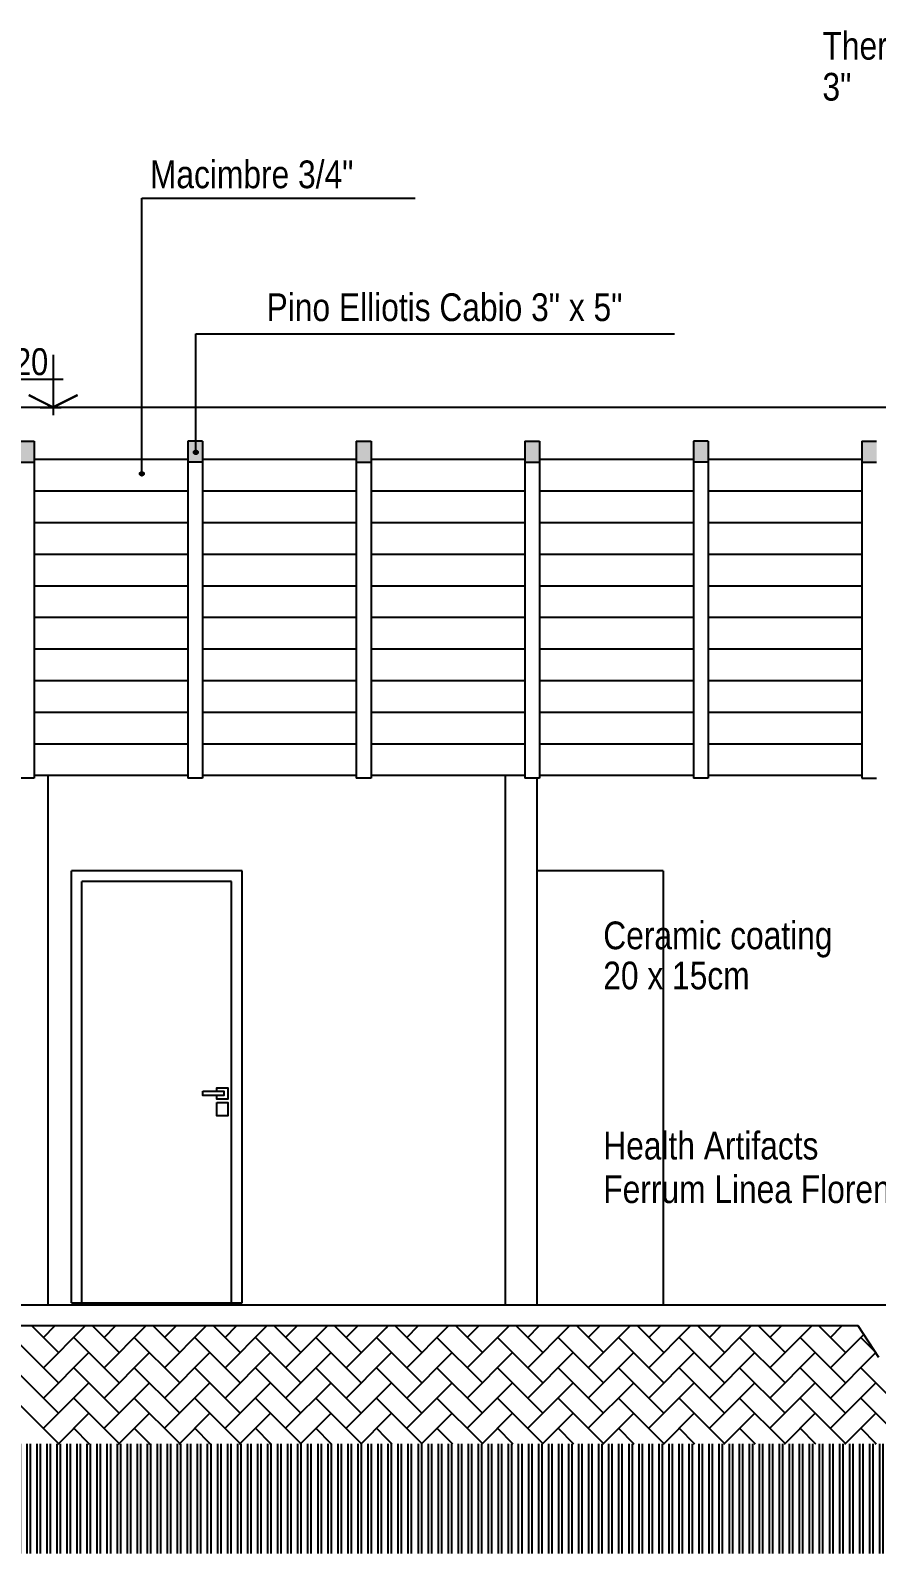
# Model space of a CAD drawing. Header units: millimetres. Extents: x 221 to 543, y -43 to 148.
# Drawn here: x 286.16 to 290.17, y 40.21 to 47.44 of the extents above; entities that cross this region are included whole.
import ezdxf

# ---------------------------------------------------------------- set-up
doc = ezdxf.new("R2010")
doc.units = ezdxf.units.MM
doc.linetypes.add('HIDDEN2', pattern=[4.7625, 3.175, -1.5875])
for name, color, linetype in [('10-CARP-VIST-2', 30, 'Continuous'), ('10-M-A-100', 3, 'Continuous'), ('10-NIVELES EN CORTE', 7, 'Continuous')]:
    doc.layers.add(name, color=color, linetype=linetype)
doc.styles.add('NARROW', font='ARIALN.TTF')

# ---------------------------------------------------------------- blocks, each defined once
blk = doc.blocks.new('NIVEL-CORTE')
at = {"color": 8}
for p, q in [((0, 0.3332), (0, -0.0499)), ((-0.0639, 0.1759), (0.3926, 0.1759))]:
    blk.add_line(p, q, dxfattribs=at)
at = {"layer": '10-M-A-100', "color": 8, "linetype": 'HIDDEN2', "ltscale": 0.03}
blk.add_line((0.3491, 0), (-0.0639, 0), dxfattribs=at)
at = {"layer": '10-NIVELES EN CORTE', "const_width": 0.015}
for points in [[(0, 0), (-0.1552, 0.0778)], [(0, 0), (0.1552, 0.0778)]]:
    blk.add_lwpolyline(points, dxfattribs=at)
at = {"layer": '10-NIVELES EN CORTE', "style": 'NARROW'}
blk.add_attdef('NIVEL', (0.0552, 0.2039), '', height=0.17, dxfattribs=at)

msp = doc.modelspace()

# ---------------------------------------------------------------- hatches: boundary and pattern name
h = msp.add_hatch(color=256)
h.paths.add_polyline_path([(280.5738, 45.4918), (280.5038, 45.4918), (280.5038, 45.3918), (280.5738, 45.3918)])
h.paths.add_polyline_path([(282.9738, 45.4918), (282.9038, 45.4918), (282.9038, 45.3918), (282.9738, 45.3918)])
h.paths.add_polyline_path([(283.7738, 45.4918), (283.7038, 45.4918), (283.7038, 45.3918), (283.7738, 45.3918)])
h.paths.add_polyline_path([(284.5738, 45.4918), (284.5038, 45.4918), (284.5038, 45.3918), (284.5738, 45.3918)])
h.paths.add_polyline_path([(285.3738, 45.4918), (285.3038, 45.4918), (285.3038, 45.3918), (285.3738, 45.3918)])
h.paths.add_polyline_path([(286.1738, 45.4918), (286.1038, 45.4918), (286.1038, 45.3918), (286.1738, 45.3918)])
h.paths.add_polyline_path([(286.9738, 45.4918), (286.9038, 45.4918), (286.9038, 45.3918), (286.9738, 45.3918)])
h.paths.add_polyline_path([(287.7738, 45.4918), (287.7038, 45.4918), (287.7038, 45.3918), (287.7738, 45.3918)])
h.paths.add_polyline_path([(288.5738, 45.4918), (288.5038, 45.4918), (288.5038, 45.3918), (288.5738, 45.3918)])
h.paths.add_polyline_path([(289.3738, 45.4918), (289.3038, 45.4918), (289.3038, 45.3918), (289.3738, 45.3918)])
h.paths.add_polyline_path([(290.1738, 45.4918), (290.1038, 45.4918), (290.1038, 45.3918), (290.1738, 45.3918)])
h = msp.add_hatch(color=256)
h.paths.add_polyline_path([(286.9508, 45.4351), (286.942, 45.4386), (286.942, 45.4292, 0.306117)])
h.paths.add_polyline_path([(286.942, 45.4481), (286.942, 45.4386), (286.9508, 45.4351, 0.095932), (286.9515, 45.4386, 0.414214)])
h.paths.add_polyline_path([(286.942, 45.4481, 0.414214), (286.9325, 45.4386, 0.414214), (286.942, 45.4292), (286.942, 45.4386)])
h = msp.add_hatch(color=256)
h.paths.add_polyline_path([(286.6944, 45.3334), (286.6856, 45.3369), (286.6856, 45.3274, 0.306117)])
h.paths.add_polyline_path([(286.6856, 45.3464), (286.6856, 45.3369), (286.6944, 45.3334, 0.095932), (286.6951, 45.3369, 0.414214)])
h.paths.add_polyline_path([(286.6856, 45.3464, 0.414214), (286.6761, 45.3369, 0.414214), (286.6856, 45.3274), (286.6856, 45.3369)])
h = msp.add_hatch()
h.set_pattern_fill('ANSI32', color=251, scale=0.005, angle=45, style=0)
h.set_pattern_definition([(90, (67.827806, 0.05659), (-0.047625, 3e-18), []), (90, (67.84368, 0.072465), (-0.047625, 3e-18), [])])
h.paths.add_polyline_path([(281.1349, 40.7326), (274.5328, 40.7326), (274.5328, 40.2119), (281.1349, 40.2119)])
h.paths.add_polyline_path([(285.5658, 40.7326), (281.1349, 40.7326), (281.1349, 40.2119), (285.5658, 40.2119)])
h.paths.add_polyline_path([(290.0854, 40.7326), (285.5658, 40.7326), (285.5658, 40.2119), (290.0854, 40.2119)])
h.paths.add_polyline_path([(294.8573, 40.7326), (290.0854, 40.7326), (290.0854, 40.2119), (294.8573, 40.2119)])
h.paths.add_polyline_path([(299.8386, 40.7326), (294.8573, 40.7326), (294.8573, 40.2119), (299.8386, 40.2119)])
h.paths.add_polyline_path([(304.0944, 40.7326), (299.8386, 40.7326), (299.8386, 40.2119), (304.0944, 40.2119)])

# ---------------------------------------------------------------- linework, layer by layer
for p, q in [((286.6856, 45.3354), (286.6856, 46.6452)), ((286.6856, 46.6452), (287.9835, 46.6452)), ((286.942, 45.4386), (286.942, 46.0003)), ((286.942, 46.0003), (289.2149, 46.0003)), ((286.1038, 45.4918), (286.1738, 45.4918)), ((286.1738, 45.4918), (286.1738, 43.8918)), ((286.9038, 45.4918), (286.9038, 43.8918)), ((286.9738, 45.4918), (286.9038, 45.4918)), ((286.9738, 45.4918), (286.9738, 43.8918)), ((287.7038, 45.4918), (287.7038, 43.8918)), ((287.7038, 45.4918), (287.7738, 45.4918)), ((287.7738, 45.4918), (287.7738, 43.8918)), ((288.5038, 45.4918), (288.5038, 43.8918)), ((288.5038, 45.4918), (288.5738, 45.4918)), ((288.5738, 45.4918), (288.5738, 43.8918)), ((289.3038, 45.4918), (289.3038, 43.8918)), ((289.3738, 45.4918), (289.3038, 45.4918)), ((289.3738, 45.4918), (289.3738, 43.8918)), ((290.1038, 45.4918), (290.1038, 43.8918)), ((290.1038, 45.4918), (290.1738, 45.4918)), ((286.1038, 45.3918), (286.1738, 45.3918)), ((286.9738, 45.3918), (286.9038, 45.3918)), ((287.7038, 45.3918), (287.7738, 45.3918)), ((288.5038, 45.3918), (288.5738, 45.3918)), ((289.3738, 45.3918), (289.3038, 45.3918)), ((290.1038, 45.3918), (290.1738, 45.3918)), ((286.1738, 43.8918), (286.1038, 43.8918)), ((286.2396, 43.9055), (286.2396, 41.3918)), ((286.9738, 43.8918), (286.9038, 43.8918)), ((287.7738, 43.8918), (287.7038, 43.8918)), ((288.5738, 43.8918), (288.5038, 43.8918)), ((289.3738, 43.8918), (289.3038, 43.8918)), ((290.1038, 43.8918), (290.1738, 43.8918)), ((289.1601, 43.4516), (288.5601, 43.4516)), ((289.1601, 43.4516), (289.1601, 41.3918)), ((286.3513, 41.4016), (287.1613, 41.4016))]:
    msp.add_line(p, q)
at = {"color": 253}
for p, q in [((290.2396, 45.6521), (282.2896, 45.6521)), ((286.2906, 41.1655), (286.164, 41.292)), ((286.2187, 41.2373), (286.2734, 41.292)), ((286.2187, 41.0937), (286.4171, 41.292)), ((286.5779, 41.1655), (286.4514, 41.292)), ((286.5061, 41.2373), (286.5608, 41.292)), ((286.5061, 41.0937), (286.7044, 41.292)), ((286.8653, 41.1655), (286.7388, 41.292)), ((286.7935, 41.2373), (286.8481, 41.292)), ((286.7935, 41.0937), (286.9918, 41.292)), ((287.1527, 41.1655), (287.0262, 41.292)), ((287.0808, 41.2373), (287.1355, 41.292)), ((287.0808, 41.0937), (287.2792, 41.292)), ((287.44, 41.1655), (287.3135, 41.292)), ((287.3682, 41.2373), (287.4229, 41.292)), ((287.3682, 41.0937), (287.5665, 41.292)), ((287.7274, 41.1655), (287.6009, 41.292)), ((287.6556, 41.2373), (287.7102, 41.292)), ((287.6556, 41.0937), (287.8457, 41.2838)), ((287.8457, 41.2838), (287.8539, 41.292)), ((288.0148, 41.1655), (287.8883, 41.292)), ((287.9429, 41.2373), (287.9976, 41.292)), ((287.9429, 41.0937), (288.1413, 41.292)), ((288.3021, 41.1655), (288.1757, 41.292)), ((288.2303, 41.2373), (288.2849, 41.292)), ((288.2303, 41.0937), (288.4286, 41.292)), ((288.5895, 41.1655), (288.463, 41.292)), ((288.5177, 41.2373), (288.5723, 41.292)), ((288.5177, 41.0937), (288.716, 41.292)), ((288.8769, 41.1655), (288.7504, 41.292)), ((288.805, 41.2373), (288.8597, 41.292)), ((288.805, 41.0937), (289.0034, 41.292)), ((289.1642, 41.1655), (289.0378, 41.292)), ((289.0924, 41.2373), (289.147, 41.292)), ((289.0924, 41.0937), (289.2907, 41.292)), ((289.4516, 41.1655), (289.3251, 41.292)), ((289.3798, 41.2373), (289.4344, 41.292)), ((289.3798, 41.0937), (289.5781, 41.292)), ((289.739, 41.1655), (289.6125, 41.292)), ((289.6671, 41.2373), (289.7218, 41.292)), ((289.6671, 41.0937), (289.8654, 41.292)), ((290.0264, 41.1655), (289.8999, 41.292)), ((289.9545, 41.2373), (290.0091, 41.292)), ((286.2906, 41.0218), (286.075, 41.2373)), ((286.5779, 41.0218), (286.3624, 41.2373)), ((286.8653, 41.0218), (286.6498, 41.2373)), ((287.1527, 41.0218), (286.9371, 41.2373)), ((287.44, 41.0218), (287.2245, 41.2373)), ((287.7274, 41.0218), (287.5119, 41.2373)), ((287.8457, 41.1909), (287.7992, 41.2373)), ((288.3021, 41.0218), (288.0866, 41.2373)), ((288.5895, 41.0218), (288.374, 41.2373)), ((288.8769, 41.0218), (288.6614, 41.2373)), ((289.1642, 41.0218), (288.9487, 41.2373)), ((289.4516, 41.0218), (289.2361, 41.2373)), ((289.739, 41.0218), (289.5235, 41.2373)), ((290.0264, 41.0218), (289.8108, 41.2373)), ((289.9545, 41.0937), (290.1127, 41.2518)), ((290.1654, 41.1702), (290.0982, 41.2373)), ((286.2187, 40.95), (286.4342, 41.1655)), ((286.5061, 40.95), (286.7216, 41.1655)), ((286.7935, 40.95), (287.009, 41.1655)), ((287.0808, 40.95), (287.2964, 41.1655)), ((287.3682, 40.95), (287.5837, 41.1655)), ((287.6556, 40.95), (287.8457, 41.1401)), ((288.0148, 41.0218), (287.8457, 41.1909)), ((287.8457, 41.1401), (287.8711, 41.1655)), ((287.9429, 40.95), (288.1585, 41.1655)), ((288.2303, 40.95), (288.4458, 41.1655)), ((288.5177, 40.95), (288.7332, 41.1655)), ((288.805, 40.95), (289.0206, 41.1655)), ((289.0924, 40.95), (289.3079, 41.1655)), ((289.3798, 40.95), (289.5953, 41.1655)), ((289.6671, 40.95), (289.8827, 41.1655)), ((289.9545, 40.95), (290.169, 41.1645)), ((286.2906, 40.8781), (286.075, 41.0937)), ((286.5779, 40.8781), (286.3624, 41.0937)), ((286.8653, 40.8781), (286.6498, 41.0937)), ((287.1527, 40.8781), (286.9371, 41.0937)), ((287.44, 40.8781), (287.2245, 41.0937)), ((287.7274, 40.8781), (287.5119, 41.0937)), ((287.8457, 41.0472), (287.7992, 41.0937)), ((288.3021, 40.8781), (288.0866, 41.0937)), ((288.5895, 40.8781), (288.374, 41.0937)), ((288.8769, 40.8781), (288.6614, 41.0937)), ((289.1642, 40.8781), (288.9487, 41.0937)), ((289.4516, 40.8781), (289.2361, 41.0937)), ((289.739, 40.8781), (289.5235, 41.0937)), ((290.0264, 40.8781), (289.8108, 41.0937)), ((290.3137, 40.8781), (290.0982, 41.0937)), ((286.2187, 40.8063), (286.4342, 41.0218)), ((286.5061, 40.8063), (286.7216, 41.0218)), ((286.7935, 40.8063), (287.009, 41.0218)), ((287.0808, 40.8063), (287.2964, 41.0218)), ((287.3682, 40.8063), (287.5837, 41.0218)), ((287.6556, 40.8063), (287.8457, 40.9964)), ((288.0148, 40.8781), (287.8457, 41.0472)), ((287.8457, 40.9964), (287.8711, 41.0218)), ((287.9429, 40.8063), (288.1585, 41.0218)), ((288.2303, 40.8063), (288.4458, 41.0218)), ((288.5177, 40.8063), (288.7332, 41.0218)), ((288.805, 40.8063), (289.0206, 41.0218)), ((289.0924, 40.8063), (289.3079, 41.0218)), ((289.3798, 40.8063), (289.5953, 41.0218)), ((289.6671, 40.8063), (289.8827, 41.0218)), ((289.9545, 40.8063), (290.17, 41.0218)), ((286.2906, 40.7344), (286.075, 40.95)), ((286.5779, 40.7344), (286.3624, 40.95)), ((286.8653, 40.7344), (286.6498, 40.95)), ((287.1527, 40.7344), (286.9371, 40.95)), ((287.44, 40.7344), (287.2245, 40.95)), ((287.7274, 40.7344), (287.5119, 40.95)), ((287.8457, 40.9035), (287.7992, 40.95)), ((288.3021, 40.7344), (288.0866, 40.95)), ((288.5895, 40.7344), (288.374, 40.95)), ((288.8769, 40.7344), (288.6614, 40.95)), ((289.1642, 40.7344), (288.9487, 40.95)), ((289.4516, 40.7344), (289.2361, 40.95)), ((289.739, 40.7344), (289.5235, 40.95)), ((290.0264, 40.7344), (289.8108, 40.95)), ((290.3137, 40.7344), (290.0982, 40.95)), ((286.2877, 40.7316), (286.4342, 40.8781)), ((286.5751, 40.7316), (286.7216, 40.8781)), ((286.8624, 40.7316), (287.009, 40.8781)), ((287.1498, 40.7316), (287.2964, 40.8781)), ((287.4372, 40.7316), (287.5837, 40.8781)), ((287.7245, 40.7316), (287.8457, 40.8528)), ((288.0148, 40.7344), (287.8457, 40.9035)), ((287.8457, 40.8528), (287.8711, 40.8781)), ((288.0119, 40.7316), (288.1585, 40.8781)), ((288.2993, 40.7316), (288.4458, 40.8781)), ((288.5866, 40.7316), (288.7332, 40.8781)), ((288.874, 40.7316), (289.0206, 40.8781)), ((289.1614, 40.7316), (289.3079, 40.8781)), ((289.4487, 40.7316), (289.5953, 40.8781)), ((289.7361, 40.7316), (289.8827, 40.8781)), ((290.0235, 40.7316), (290.17, 40.8781)), ((286.4371, 40.7316), (286.3624, 40.8063)), ((286.7245, 40.7316), (286.6498, 40.8063)), ((287.0119, 40.7316), (286.9371, 40.8063)), ((287.2992, 40.7316), (287.2245, 40.8063)), ((287.5866, 40.7316), (287.5119, 40.8063)), ((287.8457, 40.7598), (287.7992, 40.8063)), ((288.1613, 40.7316), (288.0866, 40.8063)), ((288.4487, 40.7316), (288.374, 40.8063)), ((288.7361, 40.7316), (288.6614, 40.8063)), ((289.0234, 40.7316), (288.9487, 40.8063)), ((289.3108, 40.7316), (289.2361, 40.8063)), ((289.5982, 40.7316), (289.5235, 40.8063)), ((289.8855, 40.7316), (289.8108, 40.8063)), ((290.1729, 40.7316), (290.0982, 40.8063)), ((286.4314, 40.7316), (286.4342, 40.7344)), ((286.7187, 40.7316), (286.7216, 40.7344)), ((287.0061, 40.7316), (287.009, 40.7344)), ((287.2935, 40.7316), (287.2964, 40.7344)), ((287.5808, 40.7316), (287.5837, 40.7344)), ((287.874, 40.7316), (287.8457, 40.7598)), ((287.8682, 40.7316), (287.8711, 40.7344)), ((288.1556, 40.7316), (288.1585, 40.7344)), ((288.4429, 40.7316), (288.4458, 40.7344)), ((288.7303, 40.7316), (288.7332, 40.7344)), ((289.0177, 40.7316), (289.0206, 40.7344)), ((289.3051, 40.7316), (289.3079, 40.7344)), ((289.5924, 40.7316), (289.5953, 40.7344)), ((289.8798, 40.7316), (289.8827, 40.7344)), ((290.1672, 40.7316), (290.17, 40.7344))]:
    msp.add_line(p, q, dxfattribs=at)
at = {"color": 252}
for p, q in [((286.1738, 45.4055), (286.9038, 45.4055)), ((286.9738, 45.4055), (287.7038, 45.4055)), ((287.7738, 45.4055), (288.5038, 45.4055)), ((288.5738, 45.4055), (289.3038, 45.4055)), ((289.3738, 45.4055), (290.1038, 45.4055)), ((286.1738, 45.2555), (286.9038, 45.2555)), ((286.9738, 45.2555), (287.7038, 45.2555)), ((287.7738, 45.2555), (288.5038, 45.2555)), ((288.5738, 45.2555), (289.3038, 45.2555)), ((289.3738, 45.2555), (290.1038, 45.2555)), ((286.1738, 45.1055), (286.9038, 45.1055)), ((286.9738, 45.1055), (287.7038, 45.1055)), ((287.7738, 45.1055), (288.5038, 45.1055)), ((288.5738, 45.1055), (289.3038, 45.1055)), ((289.3738, 45.1055), (290.1038, 45.1055)), ((286.1738, 44.9555), (286.9038, 44.9555)), ((286.9738, 44.9555), (287.7038, 44.9555)), ((287.7738, 44.9555), (288.5038, 44.9555)), ((288.5738, 44.9555), (289.3038, 44.9555)), ((289.3738, 44.9555), (290.1038, 44.9555)), ((286.1738, 44.8055), (286.9038, 44.8055)), ((286.9738, 44.8055), (287.7038, 44.8055)), ((287.7738, 44.8055), (288.5038, 44.8055)), ((288.5738, 44.8055), (289.3038, 44.8055)), ((289.3738, 44.8055), (290.1038, 44.8055)), ((286.1738, 44.6555), (286.9038, 44.6555)), ((286.9738, 44.6555), (287.7038, 44.6555)), ((287.7738, 44.6555), (288.5038, 44.6555)), ((288.5738, 44.6555), (289.3038, 44.6555)), ((289.3738, 44.6555), (290.1038, 44.6555)), ((286.1738, 44.5055), (286.9038, 44.5055)), ((286.9738, 44.5055), (287.7038, 44.5055)), ((287.7738, 44.5055), (288.5038, 44.5055)), ((288.5738, 44.5055), (289.3038, 44.5055)), ((289.3738, 44.5055), (290.1038, 44.5055)), ((286.1738, 44.3555), (286.9038, 44.3555)), ((286.9738, 44.3555), (287.7038, 44.3555)), ((287.7738, 44.3555), (288.5038, 44.3555)), ((288.5738, 44.3555), (289.3038, 44.3555)), ((289.3738, 44.3555), (290.1038, 44.3555)), ((286.1738, 44.2055), (286.9038, 44.2055)), ((286.9738, 44.2055), (287.7038, 44.2055)), ((287.7738, 44.2055), (288.5038, 44.2055)), ((288.5738, 44.2055), (289.3038, 44.2055)), ((289.3738, 44.2055), (290.1038, 44.2055)), ((286.1738, 44.0555), (286.9038, 44.0555)), ((286.9738, 44.0555), (287.7038, 44.0555)), ((287.7738, 44.0555), (288.5038, 44.0555)), ((288.5738, 44.0555), (289.3038, 44.0555)), ((289.3738, 44.0555), (290.1038, 44.0555)), ((286.1738, 43.9055), (286.9038, 43.9055)), ((286.9738, 43.9055), (287.7038, 43.9055)), ((287.7738, 43.9055), (288.5038, 43.9055)), ((288.5738, 43.9055), (289.3038, 43.9055)), ((289.3738, 43.9055), (290.1038, 43.9055))]:
    msp.add_line(p, q, dxfattribs=at)
at = {"color": 4}
for p, q in [((288.4101, 43.9055), (288.4101, 41.3918)), ((288.5601, 43.8918), (288.5601, 41.3918))]:
    msp.add_line(p, q, dxfattribs=at)
at = {"color": 2}
for p, q in [((287.1613, 41.4016), (287.1613, 43.4516)), ((290.0868, 41.292), (280.6896, 41.2921)), ((290.1836, 41.142), (290.0868, 41.292))]:
    msp.add_line(p, q, dxfattribs=at)
at = {"color": 6}
msp.add_line((274.5328, 41.3918), (301.2396, 41.3918), dxfattribs=at)
for points in [[(286.9753, 42.407), (287.0755, 42.407), (287.0755, 42.3865), (286.9753, 42.3865)], [(287.0416, 42.3519), (287.0935, 42.3519), (287.0935, 42.2886), (287.0416, 42.2886)]]:
    msp.add_lwpolyline(points, close=True)
msp.add_lwpolyline([(287.0421, 42.407), (287.0421, 42.4224), (287.0935, 42.4224), (287.0935, 42.3685), (287.0421, 42.3685), (287.0421, 42.3865)])
for centre in [(286.942, 45.4386), (286.6856, 45.3369)]:
    msp.add_circle(centre, 0.00949)
at = {"layer": '10-CARP-VIST-2', "color": 2}
for p, q in [((287.1613, 43.4516), (286.3513, 43.4516)), ((286.3513, 41.4016), (286.3513, 43.4516)), ((287.1613, 41.4016), (287.1613, 43.4516))]:
    msp.add_line(p, q, dxfattribs=at)
at = {"layer": '10-CARP-VIST-2', "color": 0}
for p, q in [((287.1113, 43.4016), (286.4013, 43.4016)), ((286.4013, 41.4016), (286.4013, 43.4016)), ((287.1113, 41.4016), (287.1113, 43.4016))]:
    msp.add_line(p, q, dxfattribs=at)

# ---------------------------------------------------------------- block references
at = {"color": 3}
ref = msp.add_blockref('NIVEL-CORTE', (286.2646, 45.6521), dxfattribs=dict(at, xscale=-0.75, yscale=0.75, zscale=0.75))
ref.add_attrib('NIVEL', '+4.20', (285.8715, 45.805), dxfattribs={"layer": '10-NIVELES EN CORTE', "height": 0.1275, "style": 'NARROW'})

# ---------------------------------------------------------------- texts
at = {"color": 0, "style": 'NARROW'}
for s, height, p in [('Thermotanque ventilation pipe', 0.131483, (289.9166, 47.3024)), ('3"', 0.13148, (289.9166, 47.108)), ('Macimbre 3/4"', 0.131483, (286.7242, 46.6922)), ('Pino Elliotis Cabio 3" x 5" ', 0.131483, (287.2779, 46.0616)), ('Ceramic coating', 0.131483, (288.8761, 43.0801)), ('20 x 15cm', 0.13148, (288.8761, 42.8897)), ('Health Artifacts', 0.131483, (288.8761, 42.0821)), ('Ferrum Linea Florence', 0.131483, (288.8761, 41.8755))]:
    msp.add_text(s, height=height, dxfattribs=at).set_placement(p)

doc.saveas('drawing.dxf')
